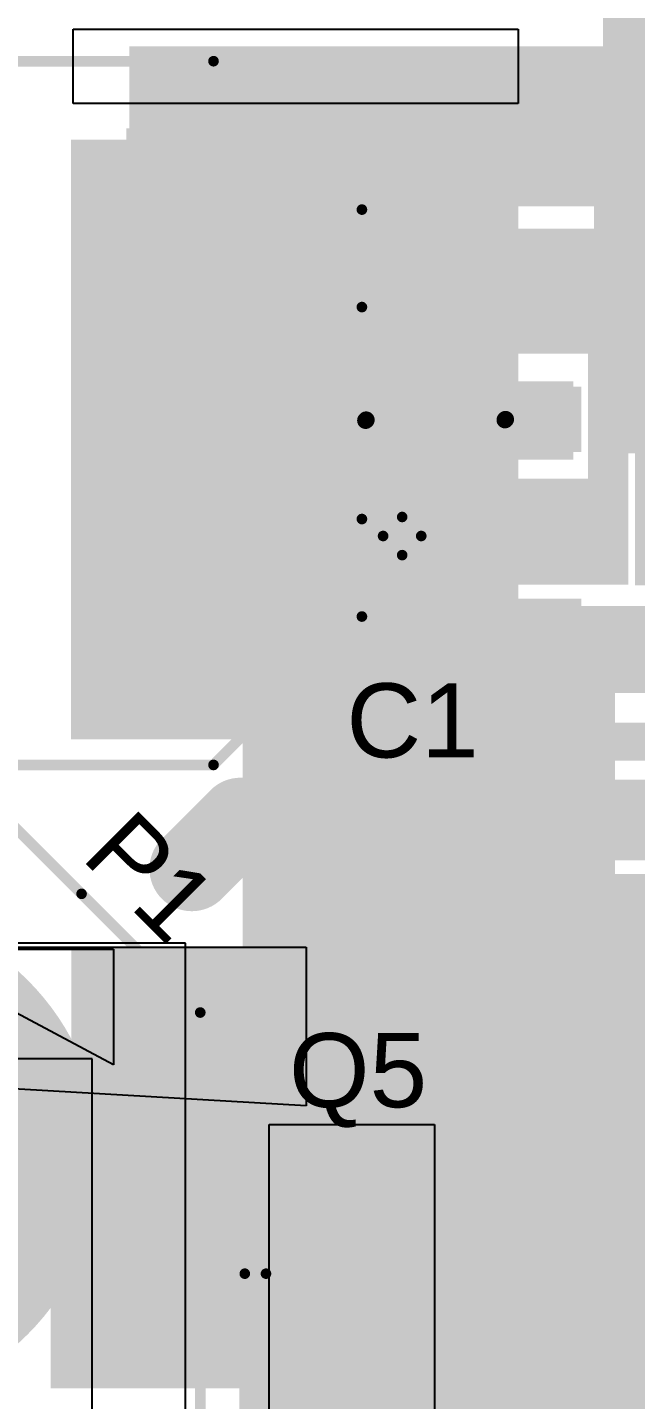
# Model space of a CAD drawing. Header units: millimetres. Extents: x -35.7 to 35.7, y -3.2 to 68.2.
# Drawn here: x -1.61 to 5.67, y 42.48 to 58.93 of the extents above; entities that cross this region are included whole.
import ezdxf

# ---------------------------------------------------------------- set-up
doc = ezdxf.new("R2010")
doc.units = ezdxf.units.MM
for name, color, linetype in [('BottomLayer', 5, 'Continuous'), ('BottomPaste', 16, 'Continuous'), ('BottomSolder', 6, 'Continuous'), ('Mechanical2', 216, 'Continuous'), ('MultiLayer', 9, 'Continuous'), ('PadHoleLayer', 156, 'Continuous'), ('TopLayer', 1, 'Continuous'), ('TopOverlay', 2, 'Continuous'), ('TopPaste', 8, 'Continuous'), ('TopSolder', 216, 'Continuous'), ('ViaHoleLayer', 16, 'Continuous')]:
    doc.layers.add(name, color=color, linetype=linetype)
doc.styles.add('Arial', font='', dxfattribs={"height": 0.2})
doc.styles.get('Arial').set_extended_font_data('Arial')

# ---------------------------------------------------------------- blocks, each defined once
blk = doc.blocks.new('DPAK_1')
at = {"layer": 'TopLayer'}
for points in [[(-2.9, 0.49), (-2.9, 6.69), (2.9, 6.69), (2.9, 0.49)], [(-3.085, -5.09), (-3.085, -2.09), (-1.485, -2.09), (-1.485, -5.09)], [(1.485, -5.09), (1.485, -2.09), (3.085, -2.09), (3.085, -5.09)]]:
    blk.add_hatch(color=1, dxfattribs=at).paths.add_polyline_path(points)
at = {"layer": 'TopPaste'}
for points in [[(-2.9, 0.49), (-2.9, 6.69), (2.9, 6.69), (2.9, 0.49)], [(-3.085, -5.09), (-3.085, -2.09), (-1.485, -2.09), (-1.485, -5.09)], [(1.485, -5.09), (1.485, -2.09), (3.085, -2.09), (3.085, -5.09)]]:
    blk.add_hatch(color=8, dxfattribs=at).paths.add_polyline_path(points)
at = {"layer": 'TopSolder'}
for points in [[(-3.002, 0.388), (-3.002, 6.792), (3.002, 6.792), (3.002, 0.388)], [(-3.187, -5.192), (-3.187, -1.988), (-1.383, -1.988), (-1.383, -5.192)], [(1.383, -5.192), (1.383, -1.988), (3.187, -1.988), (3.187, -5.192)]]:
    blk.add_hatch(color=216, dxfattribs=at).paths.add_polyline_path(points)
at = {"layer": 'TopOverlay', "const_width": 0.127}
for points in [[(-3.277, 4.877), (-3.023, 4.877)], [(-3.277, -1.194), (-3.277, 4.877)], [(3.023, 4.877), (3.277, 4.877)], [(3.277, -1.194), (3.277, 4.877)], [(-3.277, -1.194), (3.277, -1.194)]]:
    blk.add_lwpolyline(points, dxfattribs=at)
at = {"layer": 'TopOverlay'}
for points, const_width in [([(-3.308, 4.877, 1), (-3.245, 4.877, 1)], 0.0635), ([(-3.308, 4.877, 1), (-3.245, 4.877, 1)], 0.0635), ([(-3.054, 4.877, 1), (-2.991, 4.877, 1)], 0.0635), ([(2.991, 4.877, 1), (3.054, 4.877, 1)], 0.0635), ([(3.245, 4.877, 1), (3.308, 4.877, 1)], 0.0635), ([(3.245, 4.877, 1), (3.308, 4.877, 1)], 0.0635), ([(-3.308, -1.194, 1), (-3.245, -1.194, 1)], 0.0635), ([(-3.308, -1.194, 1), (-3.245, -1.194, 1)], 0.0635), ([(3.245, -1.194, 1), (3.308, -1.194, 1)], 0.0635), ([(3.245, -1.194, 1), (3.308, -1.194, 1)], 0.0635), ([(-3.302, -4.623, 1), (-3.607, -4.623, 1)], 0.127), ([(-3.639, -4.623, 1), (-3.575, -4.623, 1)], 0.0635), ([(-3.334, -4.623, 1), (-3.27, -4.623, 1)], 0.0635)]:
    blk.add_lwpolyline(points, format="xyb", close=True, dxfattribs=dict(at, const_width=const_width))
blk = doc.blocks.new('EEEFT1H221AP_31')
at = {"layer": 'TopLayer'}
blk.add_hatch(color=1, dxfattribs=at).paths.add_polyline_path([(-5.55, 1), (-1.55, 1), (-1.55, -1), (-5.55, -1)])
at = {"layer": 'TopPaste'}
blk.add_hatch(color=8, dxfattribs=at).paths.add_polyline_path([(-5.55, 1), (-1.55, 1), (-1.55, -1), (-5.55, -1)])
at = {"layer": 'TopSolder'}
blk.add_hatch(color=216, dxfattribs=at).paths.add_polyline_path([(-5.652, 1.102), (-1.448, 1.102), (-1.448, -1.102), (-5.652, -1.102)])
at = {"layer": 'TopOverlay', "const_width": 0.127}
for points in [[(-2.413, 4.216), (-4.191, 2.438)], [(3.454, 4.216), (-2.413, 4.216)], [(-4.191, 2.438), (-4.191, 1.27)], [(-4.674, 1.702), (-4.674, 1.245)], [(-4.445, 1.473), (-4.902, 1.473)], [(-4.191, -1.27), (-4.191, -2.438)], [(-2.413, -4.216), (-4.191, -2.438)], [(3.454, -4.216), (-2.413, -4.216)]]:
    blk.add_lwpolyline(points, dxfattribs=at)
at = {"layer": 'TopOverlay', "const_width": 0.0635}
for points in [[(-2.445, 4.216, 1), (-2.381, 4.216, 1)], [(-2.445, 4.216, 1), (-2.381, 4.216, 1)], [(-4.223, 2.438, 1), (-4.159, 2.438, 1)], [(-4.223, 2.438, 1), (-4.159, 2.438, 1)], [(-4.705, 1.702, 1), (-4.642, 1.702, 1)], [(-4.934, 1.473, 1), (-4.87, 1.473, 1)], [(-4.477, 1.473, 1), (-4.413, 1.473, 1)], [(-4.223, 1.27, 1), (-4.159, 1.27, 1)], [(-4.705, 1.245, 1), (-4.642, 1.245, 1)], [(-4.223, -1.27, 1), (-4.159, -1.27, 1)], [(-4.223, -2.438, 1), (-4.159, -2.438, 1)], [(-4.223, -2.438, 1), (-4.159, -2.438, 1)], [(-2.445, -4.216, 1), (-2.381, -4.216, 1)], [(-2.445, -4.216, 1), (-2.381, -4.216, 1)]]:
    blk.add_lwpolyline(points, format="xyb", close=True, dxfattribs=at)
blk = doc.blocks.new('SMA_B_36')
at = {"layer": 'BottomLayer'}
for points in [[(-3.25, 0.85), (-0.75, 0.85), (-0.75, -0.85), (-3.25, -0.85)], [(0.75, 0.85), (3.25, 0.85), (3.25, -0.85), (0.75, -0.85)]]:
    blk.add_hatch(color=5, dxfattribs=at).paths.add_polyline_path(points)
at = {"layer": 'BottomPaste'}
for points in [[(-3.25, 0.85), (-0.75, 0.85), (-0.75, -0.85), (-3.25, -0.85)], [(0.75, 0.85), (3.25, 0.85), (3.25, -0.85), (0.75, -0.85)]]:
    blk.add_hatch(color=16, dxfattribs=at).paths.add_polyline_path(points)
at = {"layer": 'BottomSolder'}
for points in [[(-3.352, 0.952), (-0.648, 0.952), (-0.648, -0.952), (-3.352, -0.952)], [(0.648, 0.952), (3.352, 0.952), (3.352, -0.952), (0.648, -0.952)]]:
    blk.add_hatch(color=6, dxfattribs=at).paths.add_polyline_path(points)
blk = doc.blocks.new('8_HTSOP_J_B_39')
at = {"layer": 'BottomLayer'}
for points in [[(-3.46, 2.195), (-1.85, 2.195), (-1.85, 1.615), (-3.46, 1.615)], [(1.85, 2.195), (3.46, 2.195), (3.46, 1.615), (1.85, 1.615)], [(1, 1.25), (1, -1.25), (-1, -1.25), (-1, 1.25)], [(-3.46, 0.925), (-1.85, 0.925), (-1.85, 0.345), (-3.46, 0.345)], [(1.85, 0.925), (3.46, 0.925), (3.46, 0.345), (1.85, 0.345)], [(-3.46, -0.345), (-1.85, -0.345), (-1.85, -0.925), (-3.46, -0.925)], [(1.85, -0.345), (3.46, -0.345), (3.46, -0.925), (1.85, -0.925)], [(-3.46, -1.615), (-1.85, -1.615), (-1.85, -2.195), (-3.46, -2.195)], [(1.85, -1.615), (3.46, -1.615), (3.46, -2.195), (1.85, -2.195)]]:
    blk.add_hatch(color=5, dxfattribs=at).paths.add_polyline_path(points)
at = {"layer": 'BottomPaste'}
for points in [[(-3.46, 2.195), (-1.85, 2.195), (-1.85, 1.615), (-3.46, 1.615)], [(1.85, 2.195), (3.46, 2.195), (3.46, 1.615), (1.85, 1.615)], [(-3.46, 0.925), (-1.85, 0.925), (-1.85, 0.345), (-3.46, 0.345)], [(1.85, 0.925), (3.46, 0.925), (3.46, 0.345), (1.85, 0.345)], [(-3.46, -0.345), (-1.85, -0.345), (-1.85, -0.925), (-3.46, -0.925)], [(1.85, -0.345), (3.46, -0.345), (3.46, -0.925), (1.85, -0.925)], [(-3.46, -1.615), (-1.85, -1.615), (-1.85, -2.195), (-3.46, -2.195)], [(1.85, -1.615), (3.46, -1.615), (3.46, -2.195), (1.85, -2.195)]]:
    blk.add_hatch(color=16, dxfattribs=at).paths.add_polyline_path(points)
at = {"layer": 'BottomSolder'}
for points in [[(-3.562, 2.297), (-1.748, 2.297), (-1.748, 1.513), (-3.562, 1.513)], [(1.748, 2.297), (3.562, 2.297), (3.562, 1.513), (1.748, 1.513)], [(1.102, 1.352), (1.102, -1.352), (-1.102, -1.352), (-1.102, 1.352)], [(-3.562, 1.027), (-1.748, 1.027), (-1.748, 0.243), (-3.562, 0.243)], [(1.748, 1.027), (3.562, 1.027), (3.562, 0.243), (1.748, 0.243)], [(-3.562, -0.243), (-1.748, -0.243), (-1.748, -1.027), (-3.562, -1.027)], [(1.748, -0.243), (3.562, -0.243), (3.562, -1.027), (1.748, -1.027)], [(-3.562, -1.513), (-1.748, -1.513), (-1.748, -2.297), (-3.562, -2.297)], [(1.748, -1.513), (3.562, -1.513), (3.562, -2.297), (1.748, -2.297)]]:
    blk.add_hatch(color=6, dxfattribs=at).paths.add_polyline_path(points)
at = {"layer": 'BottomPaste'}
for p, q in [((0.635, 0.77), (-0.635, 0.77)), ((-0.635, 0.77), (-0.635, -0.77)), ((0.635, -0.77), (0.635, 0.77)), ((-0.635, -0.77), (0.635, -0.77))]:
    blk.add_line(p, q, dxfattribs=at)
blk = doc.blocks.new('AO4882_MS_B_54')
at = {"layer": 'BottomLayer'}
for points in [[(-3.7, 2.205), (-1.5, 2.205), (-1.5, 1.605), (-3.7, 1.605)], [(1.5, 2.205), (3.7, 2.205), (3.7, 1.605), (1.5, 1.605)], [(-3.7, 0.935), (-1.5, 0.935), (-1.5, 0.335), (-3.7, 0.335)], [(1.5, 0.935), (3.7, 0.935), (3.7, 0.335), (1.5, 0.335)], [(-3.7, -0.335), (-1.5, -0.335), (-1.5, -0.935), (-3.7, -0.935)], [(1.5, -0.335), (3.7, -0.335), (3.7, -0.935), (1.5, -0.935)], [(-3.7, -1.605), (-1.5, -1.605), (-1.5, -2.205), (-3.7, -2.205)], [(1.5, -1.605), (3.7, -1.605), (3.7, -2.205), (1.5, -2.205)]]:
    blk.add_hatch(color=5, dxfattribs=at).paths.add_polyline_path(points)
at = {"layer": 'BottomPaste'}
for points in [[(-3.7, 2.205), (-1.5, 2.205), (-1.5, 1.605), (-3.7, 1.605)], [(1.5, 2.205), (3.7, 2.205), (3.7, 1.605), (1.5, 1.605)], [(-3.7, 0.935), (-1.5, 0.935), (-1.5, 0.335), (-3.7, 0.335)], [(1.5, 0.935), (3.7, 0.935), (3.7, 0.335), (1.5, 0.335)], [(-3.7, -0.335), (-1.5, -0.335), (-1.5, -0.935), (-3.7, -0.935)], [(1.5, -0.335), (3.7, -0.335), (3.7, -0.935), (1.5, -0.935)], [(-3.7, -1.605), (-1.5, -1.605), (-1.5, -2.205), (-3.7, -2.205)], [(1.5, -1.605), (3.7, -1.605), (3.7, -2.205), (1.5, -2.205)]]:
    blk.add_hatch(color=16, dxfattribs=at).paths.add_polyline_path(points)
at = {"layer": 'BottomSolder'}
for points in [[(-3.802, 2.307), (-1.398, 2.307), (-1.398, 1.503), (-3.802, 1.503)], [(1.398, 2.307), (3.802, 2.307), (3.802, 1.503), (1.398, 1.503)], [(-3.802, 1.037), (-1.398, 1.037), (-1.398, 0.233), (-3.802, 0.233)], [(1.398, 1.037), (3.802, 1.037), (3.802, 0.233), (1.398, 0.233)], [(-3.802, -0.233), (-1.398, -0.233), (-1.398, -1.037), (-3.802, -1.037)], [(1.398, -0.233), (3.802, -0.233), (3.802, -1.037), (1.398, -1.037)], [(-3.802, -1.503), (-1.398, -1.503), (-1.398, -2.307), (-3.802, -2.307)], [(1.398, -1.503), (3.802, -1.503), (3.802, -2.307), (1.398, -2.307)]]:
    blk.add_hatch(color=6, dxfattribs=at).paths.add_polyline_path(points)
blk = doc.blocks.new('CAP_0603_B_67')
at = {"layer": 'BottomLayer'}
for points in [[(-1.143, -0.445), (-1.143, 0.445), (-0.381, 0.445), (-0.381, -0.445)], [(0.381, -0.445), (0.381, 0.445), (1.143, 0.445), (1.143, -0.445)]]:
    blk.add_hatch(color=5, dxfattribs=at).paths.add_polyline_path(points)
at = {"layer": 'BottomPaste'}
for points in [[(-1.143, -0.445), (-1.143, 0.445), (-0.381, 0.445), (-0.381, -0.445)], [(0.381, -0.445), (0.381, 0.445), (1.143, 0.445), (1.143, -0.445)]]:
    blk.add_hatch(color=16, dxfattribs=at).paths.add_polyline_path(points)
at = {"layer": 'BottomSolder'}
for points in [[(-1.203, -0.504), (-1.203, 0.504), (-0.321, 0.504), (-0.321, -0.504)], [(0.321, -0.504), (0.321, 0.504), (1.203, 0.504), (1.203, -0.504)]]:
    blk.add_hatch(color=6, dxfattribs=at).paths.add_polyline_path(points)
blk = doc.blocks.new('CAP_0402_B_69')
at = {"layer": 'BottomLayer'}
for points in [[(-0.241, 0.318), (-0.241, -0.318), (-0.699, -0.318), (-0.699, 0.318)], [(0.699, 0.318), (0.699, -0.318), (0.241, -0.318), (0.241, 0.318)]]:
    blk.add_hatch(color=5, dxfattribs=at).paths.add_polyline_path(points)
at = {"layer": 'BottomPaste'}
for points in [[(-0.241, 0.318), (-0.241, -0.318), (-0.699, -0.318), (-0.699, 0.318)], [(0.699, 0.318), (0.699, -0.318), (0.241, -0.318), (0.241, 0.318)]]:
    blk.add_hatch(color=16, dxfattribs=at).paths.add_polyline_path(points)
at = {"layer": 'BottomSolder'}
for points in [[(-0.181, 0.377), (-0.181, -0.377), (-0.758, -0.377), (-0.758, 0.377)], [(0.758, 0.377), (0.758, -0.377), (0.181, -0.377), (0.181, 0.377)]]:
    blk.add_hatch(color=6, dxfattribs=at).paths.add_polyline_path(points)
blk = doc.blocks.new('CAP_0603_B_71')
at = {"layer": 'BottomLayer'}
for points in [[(-1.143, -0.445), (-1.143, 0.445), (-0.381, 0.445), (-0.381, -0.445)], [(0.381, -0.445), (0.381, 0.445), (1.143, 0.445), (1.143, -0.445)]]:
    blk.add_hatch(color=5, dxfattribs=at).paths.add_polyline_path(points)
at = {"layer": 'BottomPaste'}
for points in [[(-1.143, -0.445), (-1.143, 0.445), (-0.381, 0.445), (-0.381, -0.445)], [(0.381, -0.445), (0.381, 0.445), (1.143, 0.445), (1.143, -0.445)]]:
    blk.add_hatch(color=16, dxfattribs=at).paths.add_polyline_path(points)
at = {"layer": 'BottomSolder'}
for points in [[(-1.203, -0.504), (-1.203, 0.504), (-0.321, 0.504), (-0.321, -0.504)], [(0.321, -0.504), (0.321, 0.504), (1.203, 0.504), (1.203, -0.504)]]:
    blk.add_hatch(color=6, dxfattribs=at).paths.add_polyline_path(points)
blk = doc.blocks.new('CAP_0603_B_72')
at = {"layer": 'BottomLayer'}
for points in [[(-1.143, -0.445), (-1.143, 0.445), (-0.381, 0.445), (-0.381, -0.445)], [(0.381, -0.445), (0.381, 0.445), (1.143, 0.445), (1.143, -0.445)]]:
    blk.add_hatch(color=5, dxfattribs=at).paths.add_polyline_path(points)
at = {"layer": 'BottomPaste'}
for points in [[(-1.143, -0.445), (-1.143, 0.445), (-0.381, 0.445), (-0.381, -0.445)], [(0.381, -0.445), (0.381, 0.445), (1.143, 0.445), (1.143, -0.445)]]:
    blk.add_hatch(color=16, dxfattribs=at).paths.add_polyline_path(points)
at = {"layer": 'BottomSolder'}
for points in [[(-1.203, -0.504), (-1.203, 0.504), (-0.321, 0.504), (-0.321, -0.504)], [(0.321, -0.504), (0.321, 0.504), (1.203, 0.504), (1.203, -0.504)]]:
    blk.add_hatch(color=6, dxfattribs=at).paths.add_polyline_path(points)
blk = doc.blocks.new('CAP__2917_B_120')
at = {"layer": 'BottomLayer'}
blk.add_hatch(color=5, dxfattribs=at).paths.add_polyline_path([(5.045, 1.285), (7.835, 1.285), (7.835, -1.285), (5.045, -1.285)])
at = {"layer": 'BottomPaste'}
blk.add_hatch(color=16, dxfattribs=at).paths.add_polyline_path([(5.045, 1.285), (7.835, 1.285), (7.835, -1.285), (5.045, -1.285)])
at = {"layer": 'BottomSolder'}
blk.add_hatch(color=6, dxfattribs=at).paths.add_polyline_path([(4.943, 1.387), (7.937, 1.387), (7.937, -1.387), (4.943, -1.387)])
blk = doc.blocks.new('SLF12575T_221M1R3_PF_135')
at = {"layer": 'TopLayer'}
blk.add_hatch(color=1, dxfattribs=at).paths.add_polyline_path([(4.25, 1.6), (6.85, 1.6), (6.85, -1.6), (4.25, -1.6)])
at = {"layer": 'TopPaste'}
blk.add_hatch(color=8, dxfattribs=at).paths.add_polyline_path([(4.25, 1.6), (6.85, 1.6), (6.85, -1.6), (4.25, -1.6)])
at = {"layer": 'TopSolder'}
blk.add_hatch(color=216, dxfattribs=at).paths.add_polyline_path([(4.148, 1.702), (6.952, 1.702), (6.952, -1.702), (4.148, -1.702)])
blk = doc.blocks.new('PRT_10474_136')
at = {"layer": 'BottomLayer'}
h = blk.add_hatch(color=5, dxfattribs=at)
edge = h.paths.add_edge_path()
edge.add_arc((-3.6, 0), 2.9, 0, 360)
at = {"layer": 'BottomSolder'}
h = blk.add_hatch(color=6, dxfattribs=at)
edge = h.paths.add_edge_path()
edge.add_arc((-3.6, 0), 3.002, 0, 360)
at = {"layer": 'MultiLayer'}
h = blk.add_hatch(color=9, dxfattribs=at)
edge = h.paths.add_edge_path()
edge.add_arc((-3.6, 0), 2.9, 0, 360)
at = {"layer": 'PadHoleLayer'}
h = blk.add_hatch(color=156, dxfattribs=at)
edge = h.paths.add_edge_path()
edge.add_arc((-3.6, 0), 2.3, 0, 360)
at = {"layer": 'TopLayer'}
h = blk.add_hatch(color=1, dxfattribs=at)
edge = h.paths.add_edge_path()
edge.add_arc((-3.6, 0), 2.9, 0, 360)
at = {"layer": 'TopSolder'}
h = blk.add_hatch(color=216, dxfattribs=at)
edge = h.paths.add_edge_path()
edge.add_arc((-3.6, 0), 3.002, 0, 360)
at = {"layer": 'TopOverlay', "const_width": 0.127}
for points in [[(-6.756, 2.769), (-5.334, 4.191)], [(7.899, 4.191), (-5.334, 4.191)], [(-8.077, 1.448), (-6.756, 2.769)]]:
    blk.add_lwpolyline(points, dxfattribs=at)
at = {"layer": 'TopOverlay', "const_width": 0.0635}
for points in [[(-5.366, 4.191, 1), (-5.302, 4.191, 1)], [(-5.366, 4.191, 1), (-5.302, 4.191, 1)], [(-6.788, 2.769, 1), (-6.725, 2.769, 1)], [(-6.788, 2.769, 1), (-6.725, 2.769, 1)]]:
    blk.add_lwpolyline(points, format="xyb", close=True, dxfattribs=at)

msp = doc.modelspace()

# ---------------------------------------------------------------- hatches: boundary and pattern name
at = {"layer": 'BottomLayer'}
for points in [[(-0.394, 56.845), (7.328, 56.845), (7.328, 58.699), (-0.394, 58.699)], [(-0.381, 55.321), (5.588, 55.321), (5.588, 56.515), (-0.381, 56.515)], [(5.105, 52.299), (5.588, 52.299), (5.588, 56.376), (5.105, 56.376)], [(1.549, 55.016), (5.232, 55.016), (5.232, 55.982), (1.549, 55.982)], [(-0.381, 50.394), (2.007, 50.394), (2.007, 55.804), (-0.381, 55.804)], [(2.184, 53.746), (4.928, 53.746), (4.928, 54.686), (2.184, 54.686)], [(3.175, 52.248), (5.588, 52.248), (5.588, 53.518), (3.175, 53.518)], [(3.31, 51.994), (3.31, 50.952), (7.188, 50.952), (7.188, 51.994)], [(2.591, 48.946), (11.894, 48.946), (11.894, 49.911), (2.591, 49.911)], [(1.626, 45.314), (7.112, 45.314), (7.112, 48.681), (1.626, 48.681)], [(-1.089, 45.314), (4.521, 45.314), (4.521, 47.904), (-1.089, 47.904)], [(2.134, 42.621), (2.134, 45.517), (-1.334, 45.517), (-1.334, 42.621)], [(2.718, 42.621), (24.613, 42.621), (24.613, 44.882), (2.718, 44.882)]]:
    msp.add_hatch(color=5, dxfattribs=at).paths.add_polyline_path(points)
h = msp.add_hatch(color=5, dxfattribs=at)
edge = h.paths.add_edge_path()
edge.add_arc((-0.074, 58.395), 0.3, 0, 360)
h = msp.add_hatch(color=5, dxfattribs=at)
edge = h.paths.add_edge_path()
edge.add_arc((0.544, 58.395), 0.3, 0, 360)
h = msp.add_hatch(color=5, dxfattribs=at)
edge = h.paths.add_edge_path()
edge.add_arc((1.161, 58.395), 0.3, 0, 360)
h = msp.add_hatch(color=5, dxfattribs=at)
edge = h.paths.add_edge_path()
edge.add_arc((1.778, 58.395), 0.3, 0, 360)
h = msp.add_hatch(color=5, dxfattribs=at)
edge = h.paths.add_edge_path()
edge.add_arc((2.396, 58.395), 0.3, 0, 360)
h = msp.add_hatch(color=5, dxfattribs=at)
edge = h.paths.add_edge_path()
edge.add_arc((3.013, 58.395), 0.3, 0, 360)
h = msp.add_hatch(color=5, dxfattribs=at)
edge = h.paths.add_edge_path()
edge.add_arc((3.63, 58.395), 0.3, 0, 360)
h = msp.add_hatch(color=5, dxfattribs=at)
edge = h.paths.add_edge_path()
edge.add_arc((3.607, 56.109), 0.3, 0, 360)
h = msp.add_hatch(color=5, dxfattribs=at)
edge = h.paths.add_edge_path()
edge.add_arc((0.412, 54.428), 0.3, 0, 360)
h = msp.add_hatch(color=5, dxfattribs=at)
edge = h.paths.add_edge_path()
edge.add_arc((1.045, 54.428), 0.3, 0, 360)
h = msp.add_hatch(color=5, dxfattribs=at)
edge = h.paths.add_edge_path()
edge.add_arc((1.678, 54.428), 0.3, 0, 360)
h = msp.add_hatch(color=5, dxfattribs=at)
edge = h.paths.add_edge_path()
edge.add_arc((0.412, 53.668), 0.3, 0, 360)
h = msp.add_hatch(color=5, dxfattribs=at)
edge = h.paths.add_edge_path()
edge.add_arc((1.045, 53.668), 0.3, 0, 360)
h = msp.add_hatch(color=5, dxfattribs=at)
edge = h.paths.add_edge_path()
edge.add_arc((1.678, 53.668), 0.3, 0, 360)
h = msp.add_hatch(color=5, dxfattribs=at)
edge = h.paths.add_edge_path()
edge.add_arc((5.258, 53.183), 0.3, 0, 360)
h = msp.add_hatch(color=5, dxfattribs=at)
edge = h.paths.add_edge_path()
edge.add_arc((0.412, 52.934), 0.3, 0, 360)
h = msp.add_hatch(color=5, dxfattribs=at)
edge = h.paths.add_edge_path()
edge.add_arc((1.045, 52.934), 0.3, 0, 360)
h = msp.add_hatch(color=5, dxfattribs=at)
edge = h.paths.add_edge_path()
edge.add_arc((1.678, 52.934), 0.3, 0, 360)
h = msp.add_hatch(color=5, dxfattribs=at)
edge = h.paths.add_edge_path()
edge.add_arc((5.258, 52.578), 0.3, 0, 360)
h = msp.add_hatch(color=5, dxfattribs=at)
edge = h.paths.add_edge_path()
edge.add_arc((0.412, 52.25), 0.3, 0, 360)
h = msp.add_hatch(color=5, dxfattribs=at)
edge = h.paths.add_edge_path()
edge.add_arc((1.045, 52.25), 0.3, 0, 360)
h = msp.add_hatch(color=5, dxfattribs=at)
edge = h.paths.add_edge_path()
edge.add_arc((1.678, 52.25), 0.3, 0, 360)
h = msp.add_hatch(color=5, dxfattribs=at)
edge = h.paths.add_edge_path()
edge.add_arc((0.412, 51.566), 0.3, 0, 360)
h = msp.add_hatch(color=5, dxfattribs=at)
edge = h.paths.add_edge_path()
edge.add_arc((1.045, 51.566), 0.3, 0, 360)
h = msp.add_hatch(color=5, dxfattribs=at)
edge = h.paths.add_edge_path()
edge.add_arc((1.678, 51.566), 0.3, 0, 360)
h = msp.add_hatch(color=5, dxfattribs=at)
edge = h.paths.add_edge_path()
edge.add_arc((0.412, 50.882), 0.3, 0, 360)
h = msp.add_hatch(color=5, dxfattribs=at)
edge = h.paths.add_edge_path()
edge.add_arc((1.045, 50.882), 0.3, 0, 360)
h = msp.add_hatch(color=5, dxfattribs=at)
edge = h.paths.add_edge_path()
edge.add_arc((1.678, 50.882), 0.3, 0, 360)
h = msp.add_hatch(color=5, dxfattribs=at)
edge = h.paths.add_edge_path()
edge.add_arc((0.356, 48.844), 0.3, 0, 360)
h = msp.add_hatch(color=5, dxfattribs=at)
edge = h.paths.add_edge_path()
edge.add_arc((3.208, 44.461), 0.3, 0, 360)
h = msp.add_hatch(color=5, dxfattribs=at)
edge = h.paths.add_edge_path()
edge.add_arc((3.912, 44.461), 0.3, 0, 360)
h = msp.add_hatch(color=5, dxfattribs=at)
edge = h.paths.add_edge_path()
edge.add_arc((4.623, 44.461), 0.3, 0, 360)
h = msp.add_hatch(color=5, dxfattribs=at)
edge = h.paths.add_edge_path()
edge.add_arc((5.327, 44.461), 0.3, 0, 360)
h = msp.add_hatch(color=5, dxfattribs=at)
edge = h.paths.add_edge_path()
edge.add_arc((3.208, 43.777), 0.3, 0, 360)
h = msp.add_hatch(color=5, dxfattribs=at)
edge = h.paths.add_edge_path()
edge.add_arc((3.912, 43.777), 0.3, 0, 360)
h = msp.add_hatch(color=5, dxfattribs=at)
edge = h.paths.add_edge_path()
edge.add_arc((4.623, 43.777), 0.3, 0, 360)
h = msp.add_hatch(color=5, dxfattribs=at)
edge = h.paths.add_edge_path()
edge.add_arc((5.327, 43.777), 0.3, 0, 360)
h = msp.add_hatch(color=5, dxfattribs=at)
edge = h.paths.add_edge_path()
edge.add_arc((3.208, 43.094), 0.3, 0, 360)
h = msp.add_hatch(color=5, dxfattribs=at)
edge = h.paths.add_edge_path()
edge.add_arc((3.912, 43.094), 0.3, 0, 360)
h = msp.add_hatch(color=5, dxfattribs=at)
edge = h.paths.add_edge_path()
edge.add_arc((4.623, 43.094), 0.3, 0, 360)
h = msp.add_hatch(color=5, dxfattribs=at)
edge = h.paths.add_edge_path()
edge.add_arc((5.327, 43.094), 0.3, 0, 360)
at = {"layer": 'BottomSolder'}
h = msp.add_hatch(color=6, dxfattribs=at)
edge = h.paths.add_edge_path()
edge.add_arc((-0.074, 58.395), 0.15, 0, 360)
h = msp.add_hatch(color=6, dxfattribs=at)
edge = h.paths.add_edge_path()
edge.add_arc((0.544, 58.395), 0.15, 0, 360)
h = msp.add_hatch(color=6, dxfattribs=at)
edge = h.paths.add_edge_path()
edge.add_arc((1.161, 58.395), 0.15, 0, 360)
h = msp.add_hatch(color=6, dxfattribs=at)
edge = h.paths.add_edge_path()
edge.add_arc((1.778, 58.395), 0.15, 0, 360)
h = msp.add_hatch(color=6, dxfattribs=at)
edge = h.paths.add_edge_path()
edge.add_arc((2.396, 58.395), 0.15, 0, 360)
h = msp.add_hatch(color=6, dxfattribs=at)
edge = h.paths.add_edge_path()
edge.add_arc((3.013, 58.395), 0.15, 0, 360)
h = msp.add_hatch(color=6, dxfattribs=at)
edge = h.paths.add_edge_path()
edge.add_arc((3.63, 58.395), 0.15, 0, 360)
h = msp.add_hatch(color=6, dxfattribs=at)
edge = h.paths.add_edge_path()
edge.add_arc((3.607, 56.109), 0.15, 0, 360)
h = msp.add_hatch(color=6, dxfattribs=at)
edge = h.paths.add_edge_path()
edge.add_arc((0.412, 54.428), 0.15, 0, 360)
h = msp.add_hatch(color=6, dxfattribs=at)
edge = h.paths.add_edge_path()
edge.add_arc((1.045, 54.428), 0.15, 0, 360)
h = msp.add_hatch(color=6, dxfattribs=at)
edge = h.paths.add_edge_path()
edge.add_arc((1.678, 54.428), 0.15, 0, 360)
h = msp.add_hatch(color=6, dxfattribs=at)
edge = h.paths.add_edge_path()
edge.add_arc((0.412, 53.668), 0.15, 0, 360)
h = msp.add_hatch(color=6, dxfattribs=at)
edge = h.paths.add_edge_path()
edge.add_arc((1.045, 53.668), 0.15, 0, 360)
h = msp.add_hatch(color=6, dxfattribs=at)
edge = h.paths.add_edge_path()
edge.add_arc((1.678, 53.668), 0.15, 0, 360)
h = msp.add_hatch(color=6, dxfattribs=at)
edge = h.paths.add_edge_path()
edge.add_arc((5.258, 53.183), 0.15, 0, 360)
h = msp.add_hatch(color=6, dxfattribs=at)
edge = h.paths.add_edge_path()
edge.add_arc((0.412, 52.934), 0.15, 0, 360)
h = msp.add_hatch(color=6, dxfattribs=at)
edge = h.paths.add_edge_path()
edge.add_arc((1.045, 52.934), 0.15, 0, 360)
h = msp.add_hatch(color=6, dxfattribs=at)
edge = h.paths.add_edge_path()
edge.add_arc((1.678, 52.934), 0.15, 0, 360)
h = msp.add_hatch(color=6, dxfattribs=at)
edge = h.paths.add_edge_path()
edge.add_arc((5.258, 52.578), 0.15, 0, 360)
h = msp.add_hatch(color=6, dxfattribs=at)
edge = h.paths.add_edge_path()
edge.add_arc((0.412, 52.25), 0.15, 0, 360)
h = msp.add_hatch(color=6, dxfattribs=at)
edge = h.paths.add_edge_path()
edge.add_arc((1.045, 52.25), 0.15, 0, 360)
h = msp.add_hatch(color=6, dxfattribs=at)
edge = h.paths.add_edge_path()
edge.add_arc((1.678, 52.25), 0.15, 0, 360)
h = msp.add_hatch(color=6, dxfattribs=at)
edge = h.paths.add_edge_path()
edge.add_arc((0.412, 51.566), 0.15, 0, 360)
h = msp.add_hatch(color=6, dxfattribs=at)
edge = h.paths.add_edge_path()
edge.add_arc((1.045, 51.566), 0.15, 0, 360)
h = msp.add_hatch(color=6, dxfattribs=at)
edge = h.paths.add_edge_path()
edge.add_arc((1.678, 51.566), 0.15, 0, 360)
h = msp.add_hatch(color=6, dxfattribs=at)
edge = h.paths.add_edge_path()
edge.add_arc((0.412, 50.882), 0.15, 0, 360)
h = msp.add_hatch(color=6, dxfattribs=at)
edge = h.paths.add_edge_path()
edge.add_arc((1.045, 50.882), 0.15, 0, 360)
h = msp.add_hatch(color=6, dxfattribs=at)
edge = h.paths.add_edge_path()
edge.add_arc((1.678, 50.882), 0.15, 0, 360)
h = msp.add_hatch(color=6, dxfattribs=at)
edge = h.paths.add_edge_path()
edge.add_arc((0.356, 48.844), 0.15, 0, 360)
h = msp.add_hatch(color=6, dxfattribs=at)
edge = h.paths.add_edge_path()
edge.add_arc((3.208, 44.461), 0.15, 0, 360)
h = msp.add_hatch(color=6, dxfattribs=at)
edge = h.paths.add_edge_path()
edge.add_arc((3.912, 44.461), 0.15, 0, 360)
h = msp.add_hatch(color=6, dxfattribs=at)
edge = h.paths.add_edge_path()
edge.add_arc((4.623, 44.461), 0.15, 0, 360)
h = msp.add_hatch(color=6, dxfattribs=at)
edge = h.paths.add_edge_path()
edge.add_arc((5.327, 44.461), 0.15, 0, 360)
h = msp.add_hatch(color=6, dxfattribs=at)
edge = h.paths.add_edge_path()
edge.add_arc((3.208, 43.777), 0.15, 0, 360)
h = msp.add_hatch(color=6, dxfattribs=at)
edge = h.paths.add_edge_path()
edge.add_arc((3.912, 43.777), 0.15, 0, 360)
h = msp.add_hatch(color=6, dxfattribs=at)
edge = h.paths.add_edge_path()
edge.add_arc((4.623, 43.777), 0.15, 0, 360)
h = msp.add_hatch(color=6, dxfattribs=at)
edge = h.paths.add_edge_path()
edge.add_arc((5.327, 43.777), 0.15, 0, 360)
h = msp.add_hatch(color=6, dxfattribs=at)
edge = h.paths.add_edge_path()
edge.add_arc((3.208, 43.094), 0.15, 0, 360)
h = msp.add_hatch(color=6, dxfattribs=at)
edge = h.paths.add_edge_path()
edge.add_arc((3.912, 43.094), 0.15, 0, 360)
h = msp.add_hatch(color=6, dxfattribs=at)
edge = h.paths.add_edge_path()
edge.add_arc((4.623, 43.094), 0.15, 0, 360)
h = msp.add_hatch(color=6, dxfattribs=at)
edge = h.paths.add_edge_path()
edge.add_arc((5.327, 43.094), 0.15, 0, 360)
at = {"layer": 'TopLayer'}
for points in [[(5.283, 58.623), (8.788, 58.623), (8.788, 64.541), (5.283, 64.541)], [(5.278, 53.924), (8.839, 53.924), (8.839, 58.242), (5.278, 58.242)], [(-1.092, 51.943), (4.267, 51.943), (4.267, 57.582), (-1.092, 57.582)], [(4.267, 38.1), (4.267, 53.492), (0.965, 53.492), (0.965, 38.1)], [(-1.092, 50.394), (3.632, 50.394), (3.632, 52.883), (-1.092, 52.883)], [(5.425, 45.39), (5.425, 51.74), (1.25, 51.74), (1.25, 45.39)], [(2.108, 41.58), (4.597, 41.58), (4.597, 44.882), (2.108, 44.882)]]:
    msp.add_hatch(color=1, dxfattribs=at).paths.add_polyline_path(points)
h = msp.add_hatch(color=1, dxfattribs=at)
edge = h.paths.add_edge_path()
edge.add_arc((-0.074, 58.395), 0.3, 0, 360)
h = msp.add_hatch(color=1, dxfattribs=at)
edge = h.paths.add_edge_path()
edge.add_arc((0.544, 58.395), 0.3, 0, 360)
h = msp.add_hatch(color=1, dxfattribs=at)
edge = h.paths.add_edge_path()
edge.add_arc((1.161, 58.395), 0.3, 0, 360)
h = msp.add_hatch(color=1, dxfattribs=at)
edge = h.paths.add_edge_path()
edge.add_arc((1.778, 58.395), 0.3, 0, 360)
h = msp.add_hatch(color=1, dxfattribs=at)
edge = h.paths.add_edge_path()
edge.add_arc((2.396, 58.395), 0.3, 0, 360)
h = msp.add_hatch(color=1, dxfattribs=at)
edge = h.paths.add_edge_path()
edge.add_arc((3.013, 58.395), 0.3, 0, 360)
h = msp.add_hatch(color=1, dxfattribs=at)
edge = h.paths.add_edge_path()
edge.add_arc((3.63, 58.395), 0.3, 0, 360)
h = msp.add_hatch(color=1, dxfattribs=at)
edge = h.paths.add_edge_path()
edge.add_arc((3.607, 56.109), 0.3, 0, 360)
h = msp.add_hatch(color=1, dxfattribs=at)
edge = h.paths.add_edge_path()
edge.add_arc((0.412, 54.428), 0.3, 0, 360)
h = msp.add_hatch(color=1, dxfattribs=at)
edge = h.paths.add_edge_path()
edge.add_arc((1.045, 54.428), 0.3, 0, 360)
h = msp.add_hatch(color=1, dxfattribs=at)
edge = h.paths.add_edge_path()
edge.add_arc((1.678, 54.428), 0.3, 0, 360)
h = msp.add_hatch(color=1, dxfattribs=at)
edge = h.paths.add_edge_path()
edge.add_arc((0.412, 53.668), 0.3, 0, 360)
h = msp.add_hatch(color=1, dxfattribs=at)
edge = h.paths.add_edge_path()
edge.add_arc((1.045, 53.668), 0.3, 0, 360)
h = msp.add_hatch(color=1, dxfattribs=at)
edge = h.paths.add_edge_path()
edge.add_arc((1.678, 53.668), 0.3, 0, 360)
h = msp.add_hatch(color=1, dxfattribs=at)
edge = h.paths.add_edge_path()
edge.add_arc((5.258, 53.183), 0.3, 0, 360)
h = msp.add_hatch(color=1, dxfattribs=at)
edge = h.paths.add_edge_path()
edge.add_arc((0.412, 52.934), 0.3, 0, 360)
h = msp.add_hatch(color=1, dxfattribs=at)
edge = h.paths.add_edge_path()
edge.add_arc((1.045, 52.934), 0.3, 0, 360)
h = msp.add_hatch(color=1, dxfattribs=at)
edge = h.paths.add_edge_path()
edge.add_arc((1.678, 52.934), 0.3, 0, 360)
h = msp.add_hatch(color=1, dxfattribs=at)
edge = h.paths.add_edge_path()
edge.add_arc((5.258, 52.578), 0.3, 0, 360)
h = msp.add_hatch(color=1, dxfattribs=at)
edge = h.paths.add_edge_path()
edge.add_arc((0.412, 52.25), 0.3, 0, 360)
h = msp.add_hatch(color=1, dxfattribs=at)
edge = h.paths.add_edge_path()
edge.add_arc((1.045, 52.25), 0.3, 0, 360)
h = msp.add_hatch(color=1, dxfattribs=at)
edge = h.paths.add_edge_path()
edge.add_arc((1.678, 52.25), 0.3, 0, 360)
h = msp.add_hatch(color=1, dxfattribs=at)
edge = h.paths.add_edge_path()
edge.add_arc((0.412, 51.566), 0.3, 0, 360)
h = msp.add_hatch(color=1, dxfattribs=at)
edge = h.paths.add_edge_path()
edge.add_arc((1.045, 51.566), 0.3, 0, 360)
h = msp.add_hatch(color=1, dxfattribs=at)
edge = h.paths.add_edge_path()
edge.add_arc((1.678, 51.566), 0.3, 0, 360)
h = msp.add_hatch(color=1, dxfattribs=at)
edge = h.paths.add_edge_path()
edge.add_arc((0.412, 50.882), 0.3, 0, 360)
h = msp.add_hatch(color=1, dxfattribs=at)
edge = h.paths.add_edge_path()
edge.add_arc((1.045, 50.882), 0.3, 0, 360)
h = msp.add_hatch(color=1, dxfattribs=at)
edge = h.paths.add_edge_path()
edge.add_arc((1.678, 50.882), 0.3, 0, 360)
h = msp.add_hatch(color=1, dxfattribs=at)
edge = h.paths.add_edge_path()
edge.add_arc((0.356, 48.844), 0.3, 0, 360)
h = msp.add_hatch(color=1, dxfattribs=at)
edge = h.paths.add_edge_path()
edge.add_arc((3.208, 44.461), 0.3, 0, 360)
h = msp.add_hatch(color=1, dxfattribs=at)
edge = h.paths.add_edge_path()
edge.add_arc((3.912, 44.461), 0.3, 0, 360)
h = msp.add_hatch(color=1, dxfattribs=at)
edge = h.paths.add_edge_path()
edge.add_arc((4.623, 44.461), 0.3, 0, 360)
h = msp.add_hatch(color=1, dxfattribs=at)
edge = h.paths.add_edge_path()
edge.add_arc((5.327, 44.461), 0.3, 0, 360)
h = msp.add_hatch(color=1, dxfattribs=at)
edge = h.paths.add_edge_path()
edge.add_arc((3.208, 43.777), 0.3, 0, 360)
h = msp.add_hatch(color=1, dxfattribs=at)
edge = h.paths.add_edge_path()
edge.add_arc((3.912, 43.777), 0.3, 0, 360)
h = msp.add_hatch(color=1, dxfattribs=at)
edge = h.paths.add_edge_path()
edge.add_arc((4.623, 43.777), 0.3, 0, 360)
h = msp.add_hatch(color=1, dxfattribs=at)
edge = h.paths.add_edge_path()
edge.add_arc((5.327, 43.777), 0.3, 0, 360)
h = msp.add_hatch(color=1, dxfattribs=at)
edge = h.paths.add_edge_path()
edge.add_arc((3.208, 43.094), 0.3, 0, 360)
h = msp.add_hatch(color=1, dxfattribs=at)
edge = h.paths.add_edge_path()
edge.add_arc((3.912, 43.094), 0.3, 0, 360)
h = msp.add_hatch(color=1, dxfattribs=at)
edge = h.paths.add_edge_path()
edge.add_arc((4.623, 43.094), 0.3, 0, 360)
h = msp.add_hatch(color=1, dxfattribs=at)
edge = h.paths.add_edge_path()
edge.add_arc((5.327, 43.094), 0.3, 0, 360)
at = {"layer": 'TopSolder'}
h = msp.add_hatch(color=216, dxfattribs=at)
edge = h.paths.add_edge_path()
edge.add_arc((-0.074, 58.395), 0.15, 0, 360)
h = msp.add_hatch(color=216, dxfattribs=at)
edge = h.paths.add_edge_path()
edge.add_arc((0.544, 58.395), 0.15, 0, 360)
h = msp.add_hatch(color=216, dxfattribs=at)
edge = h.paths.add_edge_path()
edge.add_arc((1.161, 58.395), 0.15, 0, 360)
h = msp.add_hatch(color=216, dxfattribs=at)
edge = h.paths.add_edge_path()
edge.add_arc((1.778, 58.395), 0.15, 0, 360)
h = msp.add_hatch(color=216, dxfattribs=at)
edge = h.paths.add_edge_path()
edge.add_arc((2.396, 58.395), 0.15, 0, 360)
h = msp.add_hatch(color=216, dxfattribs=at)
edge = h.paths.add_edge_path()
edge.add_arc((3.013, 58.395), 0.15, 0, 360)
h = msp.add_hatch(color=216, dxfattribs=at)
edge = h.paths.add_edge_path()
edge.add_arc((3.63, 58.395), 0.15, 0, 360)
h = msp.add_hatch(color=216, dxfattribs=at)
edge = h.paths.add_edge_path()
edge.add_arc((3.607, 56.109), 0.15, 0, 360)
h = msp.add_hatch(color=216, dxfattribs=at)
edge = h.paths.add_edge_path()
edge.add_arc((0.412, 54.428), 0.15, 0, 360)
h = msp.add_hatch(color=216, dxfattribs=at)
edge = h.paths.add_edge_path()
edge.add_arc((1.045, 54.428), 0.15, 0, 360)
h = msp.add_hatch(color=216, dxfattribs=at)
edge = h.paths.add_edge_path()
edge.add_arc((1.678, 54.428), 0.15, 0, 360)
h = msp.add_hatch(color=216, dxfattribs=at)
edge = h.paths.add_edge_path()
edge.add_arc((0.412, 53.668), 0.15, 0, 360)
h = msp.add_hatch(color=216, dxfattribs=at)
edge = h.paths.add_edge_path()
edge.add_arc((1.045, 53.668), 0.15, 0, 360)
h = msp.add_hatch(color=216, dxfattribs=at)
edge = h.paths.add_edge_path()
edge.add_arc((1.678, 53.668), 0.15, 0, 360)
h = msp.add_hatch(color=216, dxfattribs=at)
edge = h.paths.add_edge_path()
edge.add_arc((5.258, 53.183), 0.15, 0, 360)
h = msp.add_hatch(color=216, dxfattribs=at)
edge = h.paths.add_edge_path()
edge.add_arc((0.412, 52.934), 0.15, 0, 360)
h = msp.add_hatch(color=216, dxfattribs=at)
edge = h.paths.add_edge_path()
edge.add_arc((1.045, 52.934), 0.15, 0, 360)
h = msp.add_hatch(color=216, dxfattribs=at)
edge = h.paths.add_edge_path()
edge.add_arc((1.678, 52.934), 0.15, 0, 360)
h = msp.add_hatch(color=216, dxfattribs=at)
edge = h.paths.add_edge_path()
edge.add_arc((5.258, 52.578), 0.15, 0, 360)
h = msp.add_hatch(color=216, dxfattribs=at)
edge = h.paths.add_edge_path()
edge.add_arc((0.412, 52.25), 0.15, 0, 360)
h = msp.add_hatch(color=216, dxfattribs=at)
edge = h.paths.add_edge_path()
edge.add_arc((1.045, 52.25), 0.15, 0, 360)
h = msp.add_hatch(color=216, dxfattribs=at)
edge = h.paths.add_edge_path()
edge.add_arc((1.678, 52.25), 0.15, 0, 360)
h = msp.add_hatch(color=216, dxfattribs=at)
edge = h.paths.add_edge_path()
edge.add_arc((0.412, 51.566), 0.15, 0, 360)
h = msp.add_hatch(color=216, dxfattribs=at)
edge = h.paths.add_edge_path()
edge.add_arc((1.045, 51.566), 0.15, 0, 360)
h = msp.add_hatch(color=216, dxfattribs=at)
edge = h.paths.add_edge_path()
edge.add_arc((1.678, 51.566), 0.15, 0, 360)
h = msp.add_hatch(color=216, dxfattribs=at)
edge = h.paths.add_edge_path()
edge.add_arc((0.412, 50.882), 0.15, 0, 360)
h = msp.add_hatch(color=216, dxfattribs=at)
edge = h.paths.add_edge_path()
edge.add_arc((1.045, 50.882), 0.15, 0, 360)
h = msp.add_hatch(color=216, dxfattribs=at)
edge = h.paths.add_edge_path()
edge.add_arc((1.678, 50.882), 0.15, 0, 360)
h = msp.add_hatch(color=216, dxfattribs=at)
edge = h.paths.add_edge_path()
edge.add_arc((0.356, 48.844), 0.15, 0, 360)
h = msp.add_hatch(color=216, dxfattribs=at)
edge = h.paths.add_edge_path()
edge.add_arc((3.208, 44.461), 0.15, 0, 360)
h = msp.add_hatch(color=216, dxfattribs=at)
edge = h.paths.add_edge_path()
edge.add_arc((3.912, 44.461), 0.15, 0, 360)
h = msp.add_hatch(color=216, dxfattribs=at)
edge = h.paths.add_edge_path()
edge.add_arc((4.623, 44.461), 0.15, 0, 360)
h = msp.add_hatch(color=216, dxfattribs=at)
edge = h.paths.add_edge_path()
edge.add_arc((5.327, 44.461), 0.15, 0, 360)
h = msp.add_hatch(color=216, dxfattribs=at)
edge = h.paths.add_edge_path()
edge.add_arc((3.208, 43.777), 0.15, 0, 360)
h = msp.add_hatch(color=216, dxfattribs=at)
edge = h.paths.add_edge_path()
edge.add_arc((3.912, 43.777), 0.15, 0, 360)
h = msp.add_hatch(color=216, dxfattribs=at)
edge = h.paths.add_edge_path()
edge.add_arc((4.623, 43.777), 0.15, 0, 360)
h = msp.add_hatch(color=216, dxfattribs=at)
edge = h.paths.add_edge_path()
edge.add_arc((5.327, 43.777), 0.15, 0, 360)
h = msp.add_hatch(color=216, dxfattribs=at)
edge = h.paths.add_edge_path()
edge.add_arc((3.208, 43.094), 0.15, 0, 360)
h = msp.add_hatch(color=216, dxfattribs=at)
edge = h.paths.add_edge_path()
edge.add_arc((3.912, 43.094), 0.15, 0, 360)
h = msp.add_hatch(color=216, dxfattribs=at)
edge = h.paths.add_edge_path()
edge.add_arc((4.623, 43.094), 0.15, 0, 360)
h = msp.add_hatch(color=216, dxfattribs=at)
edge = h.paths.add_edge_path()
edge.add_arc((5.327, 43.094), 0.15, 0, 360)
at = {"layer": 'ViaHoleLayer'}
h = msp.add_hatch(color=16, dxfattribs=at)
edge = h.paths.add_edge_path()
edge.add_arc((-0.074, 58.395), 0.15, 0, 360)
h = msp.add_hatch(color=16, dxfattribs=at)
edge = h.paths.add_edge_path()
edge.add_arc((0.544, 58.395), 0.15, 0, 360)
h = msp.add_hatch(color=16, dxfattribs=at)
edge = h.paths.add_edge_path()
edge.add_arc((1.161, 58.395), 0.15, 0, 360)
h = msp.add_hatch(color=16, dxfattribs=at)
edge = h.paths.add_edge_path()
edge.add_arc((1.778, 58.395), 0.15, 0, 360)
h = msp.add_hatch(color=16, dxfattribs=at)
edge = h.paths.add_edge_path()
edge.add_arc((2.396, 58.395), 0.15, 0, 360)
h = msp.add_hatch(color=16, dxfattribs=at)
edge = h.paths.add_edge_path()
edge.add_arc((3.013, 58.395), 0.15, 0, 360)
h = msp.add_hatch(color=16, dxfattribs=at)
edge = h.paths.add_edge_path()
edge.add_arc((3.63, 58.395), 0.15, 0, 360)
h = msp.add_hatch(color=16, dxfattribs=at)
edge = h.paths.add_edge_path()
edge.add_arc((3.607, 56.109), 0.15, 0, 360)
h = msp.add_hatch(color=16, dxfattribs=at)
edge = h.paths.add_edge_path()
edge.add_arc((0.412, 54.428), 0.15, 0, 360)
h = msp.add_hatch(color=16, dxfattribs=at)
edge = h.paths.add_edge_path()
edge.add_arc((1.045, 54.428), 0.15, 0, 360)
h = msp.add_hatch(color=16, dxfattribs=at)
edge = h.paths.add_edge_path()
edge.add_arc((1.678, 54.428), 0.15, 0, 360)
h = msp.add_hatch(color=16, dxfattribs=at)
edge = h.paths.add_edge_path()
edge.add_arc((0.412, 53.668), 0.15, 0, 360)
h = msp.add_hatch(color=16, dxfattribs=at)
edge = h.paths.add_edge_path()
edge.add_arc((1.045, 53.668), 0.15, 0, 360)
h = msp.add_hatch(color=16, dxfattribs=at)
edge = h.paths.add_edge_path()
edge.add_arc((1.678, 53.668), 0.15, 0, 360)
h = msp.add_hatch(color=16, dxfattribs=at)
edge = h.paths.add_edge_path()
edge.add_arc((5.258, 53.183), 0.15, 0, 360)
h = msp.add_hatch(color=16, dxfattribs=at)
edge = h.paths.add_edge_path()
edge.add_arc((0.412, 52.934), 0.15, 0, 360)
h = msp.add_hatch(color=16, dxfattribs=at)
edge = h.paths.add_edge_path()
edge.add_arc((1.045, 52.934), 0.15, 0, 360)
h = msp.add_hatch(color=16, dxfattribs=at)
edge = h.paths.add_edge_path()
edge.add_arc((1.678, 52.934), 0.15, 0, 360)
h = msp.add_hatch(color=16, dxfattribs=at)
edge = h.paths.add_edge_path()
edge.add_arc((5.258, 52.578), 0.15, 0, 360)
h = msp.add_hatch(color=16, dxfattribs=at)
edge = h.paths.add_edge_path()
edge.add_arc((0.412, 52.25), 0.15, 0, 360)
h = msp.add_hatch(color=16, dxfattribs=at)
edge = h.paths.add_edge_path()
edge.add_arc((1.045, 52.25), 0.15, 0, 360)
h = msp.add_hatch(color=16, dxfattribs=at)
edge = h.paths.add_edge_path()
edge.add_arc((1.678, 52.25), 0.15, 0, 360)
h = msp.add_hatch(color=16, dxfattribs=at)
edge = h.paths.add_edge_path()
edge.add_arc((0.412, 51.566), 0.15, 0, 360)
h = msp.add_hatch(color=16, dxfattribs=at)
edge = h.paths.add_edge_path()
edge.add_arc((1.045, 51.566), 0.15, 0, 360)
h = msp.add_hatch(color=16, dxfattribs=at)
edge = h.paths.add_edge_path()
edge.add_arc((1.678, 51.566), 0.15, 0, 360)
h = msp.add_hatch(color=16, dxfattribs=at)
edge = h.paths.add_edge_path()
edge.add_arc((0.412, 50.882), 0.15, 0, 360)
h = msp.add_hatch(color=16, dxfattribs=at)
edge = h.paths.add_edge_path()
edge.add_arc((1.045, 50.882), 0.15, 0, 360)
h = msp.add_hatch(color=16, dxfattribs=at)
edge = h.paths.add_edge_path()
edge.add_arc((1.678, 50.882), 0.15, 0, 360)
h = msp.add_hatch(color=16, dxfattribs=at)
edge = h.paths.add_edge_path()
edge.add_arc((0.356, 48.844), 0.15, 0, 360)
h = msp.add_hatch(color=16, dxfattribs=at)
edge = h.paths.add_edge_path()
edge.add_arc((3.208, 44.461), 0.15, 0, 360)
h = msp.add_hatch(color=16, dxfattribs=at)
edge = h.paths.add_edge_path()
edge.add_arc((3.912, 44.461), 0.15, 0, 360)
h = msp.add_hatch(color=16, dxfattribs=at)
edge = h.paths.add_edge_path()
edge.add_arc((4.623, 44.461), 0.15, 0, 360)
h = msp.add_hatch(color=16, dxfattribs=at)
edge = h.paths.add_edge_path()
edge.add_arc((5.327, 44.461), 0.15, 0, 360)
h = msp.add_hatch(color=16, dxfattribs=at)
edge = h.paths.add_edge_path()
edge.add_arc((3.208, 43.777), 0.15, 0, 360)
h = msp.add_hatch(color=16, dxfattribs=at)
edge = h.paths.add_edge_path()
edge.add_arc((3.912, 43.777), 0.15, 0, 360)
h = msp.add_hatch(color=16, dxfattribs=at)
edge = h.paths.add_edge_path()
edge.add_arc((4.623, 43.777), 0.15, 0, 360)
h = msp.add_hatch(color=16, dxfattribs=at)
edge = h.paths.add_edge_path()
edge.add_arc((5.327, 43.777), 0.15, 0, 360)
h = msp.add_hatch(color=16, dxfattribs=at)
edge = h.paths.add_edge_path()
edge.add_arc((3.208, 43.094), 0.15, 0, 360)
h = msp.add_hatch(color=16, dxfattribs=at)
edge = h.paths.add_edge_path()
edge.add_arc((3.912, 43.094), 0.15, 0, 360)
h = msp.add_hatch(color=16, dxfattribs=at)
edge = h.paths.add_edge_path()
edge.add_arc((4.623, 43.094), 0.15, 0, 360)
h = msp.add_hatch(color=16, dxfattribs=at)
edge = h.paths.add_edge_path()
edge.add_arc((5.327, 43.094), 0.15, 0, 360)

# ---------------------------------------------------------------- linework, layer by layer
at = {"layer": 'BottomLayer'}
for p, q in [((-6.756, 47.904), (1.727, 47.904)), ((-0.584, 46.495), (-3.185, 47.882)), ((-3.185, 47.882), (-0.584, 47.882)), ((-0.584, 47.882), (-0.584, 46.495)), ((1.727, 47.904), (1.727, 46.004)), ((1.727, 46.004), (-8.085, 46.576)), ((-0.838, 46.569), (-8.077, 46.569)), ((-0.838, 42.139), (-0.838, 46.569))]:
    msp.add_line(p, q, dxfattribs=at)
for points, const_width in [([(0.616, 58.211), (0.66, 58.166)], 0.508), ([(0.635, 58.141), (0.66, 58.166)], 0.508), ([(0.635, 58.09), (0.635, 58.141)], 0.508), ([(4.623, 56.032), (5.258, 56.032)], 0.305), ([(5.258, 56.032), (5.292, 55.998)], 0.305), ([(5.292, 53.437), (5.292, 55.998)], 0.305), ([(4.115, 55.499), (5.182, 55.499)], 0.254), ([(5.182, 55.499), (5.232, 55.448)], 0.254), ([(2.438, 54.216), (2.445, 54.223)], 0.203), ([(2.445, 54.223), (4.108, 54.223)], 0.203), ([(4.108, 54.223), (4.115, 54.229)], 0.203), ([(2.591, 50.952), (2.591, 53.276)], 0.457), ([(4.864, 52.946), (5.232, 53.315)], 0.254), ([(4.343, 52.946), (4.864, 52.946)], 0.254), ([(4.115, 51.689), (4.216, 51.587)], 0.254), ([(4.216, 51.156), (4.216, 51.587)], 0.254), ([(2.591, 50.952), (3.175, 50.368)], 0.457), ([(3.175, 50.368), (7.315, 50.368)], 0.457), ([(0.356, 48.844), (0.94, 49.428)], 1.016), ([(0.94, 49.428), (2.639, 49.428)], 1.016), ([(4.745, 47.112), (5.029, 47.396)], 0.762)]:
    msp.add_lwpolyline(points, dxfattribs=dict(at, const_width=const_width))
for points, const_width in [([(0.489, 58.211, 1), (0.743, 58.211, 1)], 0.254), ([(0.508, 58.141, 1), (0.762, 58.141, 1)], 0.254), ([(0.508, 58.141, 1), (0.762, 58.141, 1)], 0.254), ([(0.533, 58.166, 1), (0.787, 58.166, 1)], 0.254), ([(0.533, 58.166, 1), (0.787, 58.166, 1)], 0.254), ([(0.508, 58.09, 1), (0.762, 58.09, 1)], 0.254), ([(4.547, 56.032, 1), (4.699, 56.032, 1)], 0.152), ([(5.182, 56.032, 1), (5.334, 56.032, 1)], 0.152), ([(5.182, 56.032, 1), (5.334, 56.032, 1)], 0.152), ([(5.216, 55.998, 1), (5.368, 55.998, 1)], 0.152), ([(5.216, 55.998, 1), (5.368, 55.998, 1)], 0.152), ([(4.051, 55.499, 1), (4.178, 55.499, 1)], 0.127), ([(5.118, 55.499, 1), (5.245, 55.499, 1)], 0.127), ([(5.118, 55.499, 1), (5.245, 55.499, 1)], 0.127), ([(5.169, 55.448, 1), (5.296, 55.448, 1)], 0.127), ([(2.388, 54.216, 1), (2.489, 54.216, 1)], 0.102), ([(2.394, 54.223, 1), (2.496, 54.223, 1)], 0.102), ([(2.394, 54.223, 1), (2.496, 54.223, 1)], 0.102), ([(4.058, 54.223, 1), (4.159, 54.223, 1)], 0.102), ([(4.058, 54.223, 1), (4.159, 54.223, 1)], 0.102), ([(4.064, 54.229, 1), (4.166, 54.229, 1)], 0.102), ([(2.477, 53.276, 1), (2.705, 53.276, 1)], 0.229), ([(5.169, 53.315, 1), (5.296, 53.315, 1)], 0.127), ([(5.216, 53.437, 1), (5.368, 53.437, 1)], 0.152), ([(4.28, 52.946, 1), (4.407, 52.946, 1)], 0.127), ([(4.801, 52.946, 1), (4.928, 52.946, 1)], 0.127), ([(4.801, 52.946, 1), (4.928, 52.946, 1)], 0.127), ([(4.051, 51.689, 1), (4.178, 51.689, 1)], 0.127), ([(4.153, 51.587, 1), (4.28, 51.587, 1)], 0.127), ([(4.153, 51.587, 1), (4.28, 51.587, 1)], 0.127), ([(2.477, 50.952, 1), (2.705, 50.952, 1)], 0.229), ([(2.477, 50.952, 1), (2.705, 50.952, 1)], 0.229), ([(4.153, 51.156, 1), (4.28, 51.156, 1)], 0.127), ([(3.061, 50.368, 1), (3.289, 50.368, 1)], 0.229), ([(3.061, 50.368, 1), (3.289, 50.368, 1)], 0.229), ([(0.686, 49.428, 1), (1.194, 49.428, 1)], 0.508), ([(0.686, 49.428, 1), (1.194, 49.428, 1)], 0.508), ([(2.385, 49.428, 1), (2.893, 49.428, 1)], 0.508), ([(0.102, 48.844, 1), (0.61, 48.844, 1)], 0.508), ([(4.839, 47.396, 1), (5.22, 47.396, 1)], 0.381), ([(4.554, 47.112, 1), (4.935, 47.112, 1)], 0.381)]:
    msp.add_lwpolyline(points, format="xyb", close=True, dxfattribs=dict(at, const_width=const_width))
at = {"layer": 'Mechanical2', "const_width": 0.381}
for points in [[(-30.744, 50.25, -0.267949), (0, 68)], [(0, 68, -0.267949), (30.744, 50.25)]]:
    msp.add_lwpolyline(points, format="xyb", dxfattribs=at)
at = {"layer": 'TopLayer'}
for p, q in [((-1.067, 58.014), (-1.067, 58.903)), ((-1.067, 58.903), (4.267, 58.903)), ((4.267, 58.903), (4.267, 58.014)), ((4.267, 58.014), (-1.067, 58.014)), ((0.279, 47.955), (-8.077, 47.955)), ((0.279, 42.113), (0.279, 47.955)), ((1.281, 38.151), (1.281, 45.781)), ((1.281, 45.781), (3.262, 45.781)), ((3.262, 45.781), (3.262, 38.151))]:
    msp.add_line(p, q, dxfattribs=at)
at = {"layer": 'TopLayer', "const_width": 0.559}
msp.add_lwpolyline([(2.414, 54.673), (3.346, 54.673)], dxfattribs=at)
at = {"layer": 'TopLayer', "const_width": 0.279}
for points in [[(2.274, 54.673, 1), (2.553, 54.673, 1)], [(3.207, 54.673, 1), (3.486, 54.673, 1)]]:
    msp.add_lwpolyline(points, format="xyb", close=True, dxfattribs=at)

# ---------------------------------------------------------------- block references
for name, p, rotation in [('SLF12575T_221M1R3_PF_135', (12.128, 55.524), 180), ('EEEFT1H221AP_31', (-1.797, 54.305), 180), ('SMA_B_36', (7.449, 57.734), 180), ('CAP_0603_B_67', (0.076, 56.515), 90), ('CAP_0603_B_71', (1.333, 56.515), 90), ('CAP_0603_B_72', (2.591, 56.515), 90), ('8_HTSOP_J_B_39', (6.77, 53.594), 180), ('CAP_0402_B_69', (2.591, 53.746), 270), ('PRT_10474_136', (-3.734, 41.788), 270), ('CAP__2917_B_120', (11.469, 47.396), 180), ('AO4882_MS_B_54', (7.493, 41.173), 90)]:
    msp.add_blockref(name, p, dxfattribs=dict(rotation=rotation))
msp.add_blockref('DPAK_1', (4.267, 39.116))

# ---------------------------------------------------------------- texts
at = {"layer": 'TopOverlay', "style": 'Arial'}
for s, p in [('C1', (2.208, 50.178)), ('Q5', (1.52, 45.987))]:
    msp.add_text(s, height=0.889, dxfattribs=at).set_placement(p)
msp.add_text('P1', height=0.889, rotation=315, dxfattribs=at).set_placement((-0.987, 48.974))

doc.saveas('drawing.dxf')
